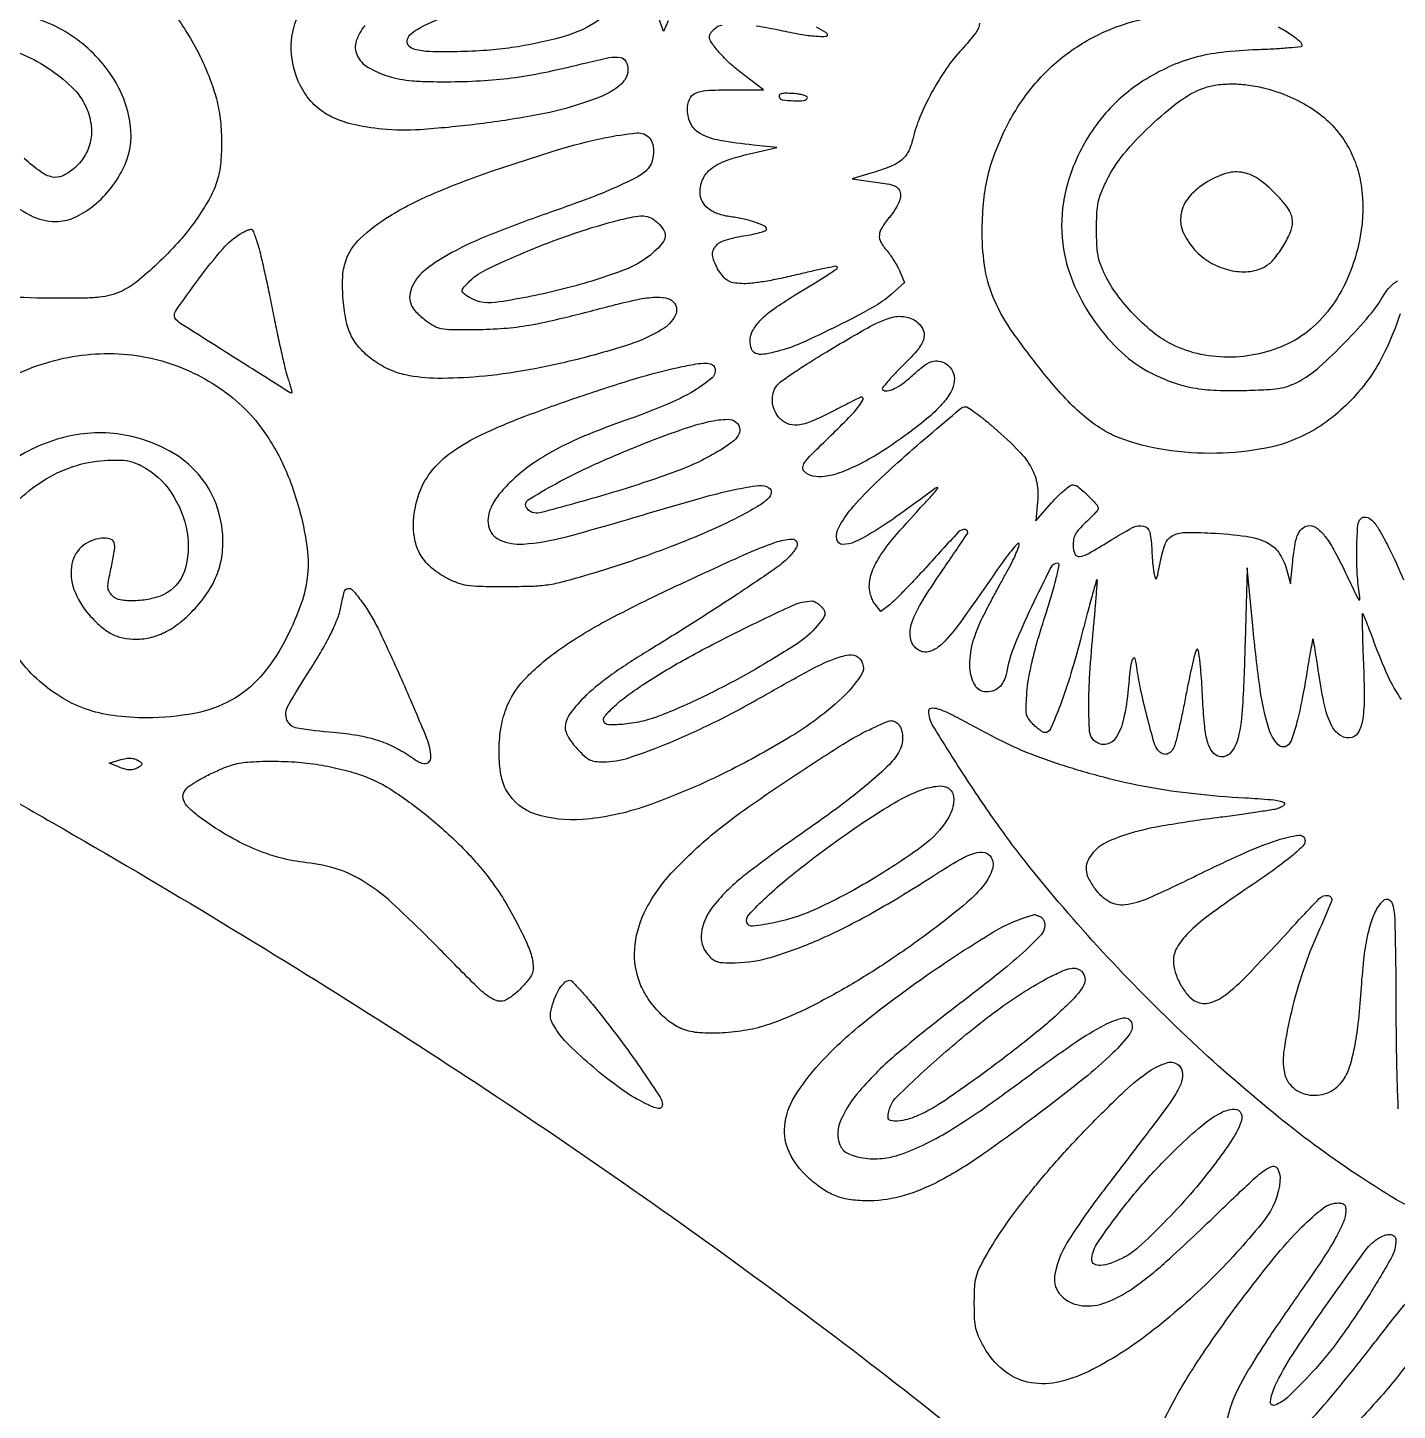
# Model space of a CAD drawing. Header units: inches. Extents: x 0 to 5940, y 0 to 4205.
# Drawn here: x 5406.85 to 5438.2, y 727.48 to 759.12 of the extents above; entities that cross this region are included whole.
import ezdxf

# ---------------------------------------------------------------- set-up
doc = ezdxf.new("R2010")
doc.units = ezdxf.units.IN
doc.header["$LTSCALE"] = 50
doc.header["$MEASUREMENT"] = 0

# ---------------------------------------------------------------- blocks, each defined once
blk = doc.blocks.new('JACZ-COO-GE-001-CAR-LOGO-R00')
at = {"color": 8}
for points in [[(4610.41, 2594.14, -0.001877), (4635.07, 2580.12, -0.011756), (4742.41, 2515.14, -0.013536), (4841.56, 2448.05, -0.014287), (4931.72, 2379.43, -0.017299), (5012.07, 2309.84, -0.009893), (5087.94, 2236.55, -0.010137), (5160.23, 2160.9, -0.01071), (5222.29, 2090.27, -0.023835), (5265.71, 2033.38, -0.024314)], [(4831.39, 2835.91), (4829.88, 2832.44), (4826.25, 2843.41, -0.011277)], [(4930.75, 2835.17, -0.143951), (4929.55, 2832.1, -0.020713), (4925.16, 2826.9, 0.035031), (4920.14, 2820.6, 0.025592), (4915.46, 2812.98, 0.025936), (4911.67, 2805.11, 0.042851), (4909.42, 2798.1, -0.059895), (4908.01, 2794.15, -0.106612), (4905.85, 2791.48, -0.07751), (4902.29, 2789.41, -0.020649), (4896.07, 2787.27), (4890.07, 2785.48), (4895.31, 2784.79, -0.007597), (4901.3, 2783.91, -0.064681), (4903.89, 2783.13, -0.165194), (4905.12, 2782, -0.124694), (4905.57, 2780.21, -0.086109), (4905.34, 2778.88, -0.031481), (4904.58, 2777.12, -0.029034), (4903.46, 2775.19, -0.02523), (4902.07, 2773.31, 0.027858), (4899.56, 2769.88, 0.124792), (4898.77, 2767.54, 0.149726), (4899.26, 2765.34, 0.046172), (4901.22, 2762.52, -0.022239), (4902.34, 2761.07, -0.01413), (4903.52, 2759.28, -0.014192), (4904.58, 2757.45, -0.025407), (4905.33, 2755.89), (4906.79, 2752.41), (4902.53, 2748.62, -0.054957), (4896.78, 2744.55, -0.010597), (4885.49, 2738.6, -0.011362), (4873.85, 2733.11, -0.0416), (4866.16, 2730.43, -0.02621), (4861.77, 2729.54, -0.13432), (4859.32, 2729.83, -0.217711), (4858.01, 2731.22, -0.081808), (4857.57, 2733.92, -0.124392), (4858.34, 2736.98, -0.065504), (4860.65, 2740.18, -0.04665), (4864.58, 2743.63, -0.020205), (4870.38, 2747.49, 0.001349), (4878.78, 2752.64, 0.009222), (4882.86, 2755.26, 0.010042), (4885.27, 2756.94, 0.460708), (4885.31, 2757.47, 0.249165), (4884.9, 2757.6, 0.001781), (4881.29, 2756.88, 0.006177), (4877.11, 2755.99, 0.003849), (4872.23, 2754.84, -0.008551), (4866.75, 2753.61, -0.011589), (4861.76, 2752.69, -0.012438), (4857.59, 2752.13, -0.043213), (4854.87, 2752.07, -0.023436), (4852.2, 2752.37, -0.082069), (4850.56, 2752.92, -0.090884), (4849.28, 2753.93, -0.032734), (4847.85, 2755.78, -0.073728), (4845.72, 2760.26, -0.223943), (4846.19, 2763.51, -0.16984), (4849.23, 2765.83, -0.041173), (4855.47, 2767.3, 0.012569), (4858.23, 2767.79, 0.019668), (4860.57, 2768.36, 0.014621), (4862.4, 2768.94, 0.290348), (4862.75, 2769.38, 0.315597), (4862.19, 2770.39, 0.028482), (4859.37, 2771.56, 0.030096), (4855.64, 2772.62, 0.021904), (4851.39, 2773.37, -0.05002), (4847.24, 2774.34, -0.086502), (4844.15, 2776.04, -0.107622), (4842.25, 2778.38, -0.11728), (4841.57, 2781.23, -0.110991), (4842.53, 2785.52, -0.122524), (4845.22, 2788.8, -0.078948), (4850.18, 2791.41, -0.024537), (4858.31, 2793.72), (4866.07, 2795.51), (4858.57, 2796.27, -0.017901), (4847.85, 2797.74, -0.079345), (4841.85, 2799.8, -0.147527), (4838.72, 2802.91, -0.124654), (4837.57, 2807.44, -0.08985), (4838.19, 2810.84, -0.195879), (4839.95, 2812.76, -0.096404), (4843.57, 2813.67, -0.013553), (4851.29, 2813.88), (4861.87, 2813.88), (4855.15, 2818.96, -0.022758), (4851.11, 2822.32, -0.028292), (4847.69, 2825.81, -0.028678), (4845.23, 2828.98, -0.150746), (4844.57, 2831.06, -0.13034), (4844.67, 2831.41, -0.023908), (4845.03, 2832, -0.024254), (4845.54, 2832.66, -0.019967), (4846.14, 2833.31, -0.163322), (4848.64, 2834.55, -0.039325)], [(4859.53, 2834.31, -0.017193), (4867.12, 2832.9, 0.010943), (4873.54, 2831.63, 0.023947), (4878.51, 2831, 0.032923), (4881.77, 2830.96, 0.569495), (4882.17, 2831.72, 0.126944), (4881.66, 2832.21, 0.002918), (4878.73, 2833.83, 0.006326)], [(4734.73, 2834.41, 0.100719), (4731.91, 2829.47, 0.19008), (4732.16, 2824.96, 0.151769), (4735.62, 2821.12, 0.059523), (4742.22, 2818.2, 0.029784), (4745.8, 2817.32, 0.023127), (4749.78, 2816.79, 0.016843), (4754.87, 2816.52, 0.006156), (4762.07, 2816.47, 0.014802), (4772.78, 2816.85, 0.018446), (4782.68, 2817.86, 0.017074), (4793.08, 2819.67, 0.010129), (4805.34, 2822.5, -0.012206), (4812.63, 2824.15, -0.091848), (4816.15, 2824.2, -0.232892), (4817.9, 2822.93, -0.122498), (4818.57, 2820.26, -0.155328), (4817.57, 2817.12, -0.088344), (4814.71, 2814.3, -0.055829), (4809.73, 2811.64, -0.020036), (4802.13, 2808.96, -0.030377), (4788.48, 2805.65, -0.013656), (4770.23, 2802.9, -0.013251), (4752.31, 2801.17, -0.04199), (4740.27, 2801.34, -0.032098), (4730.5, 2802.94, -0.066069), (4723.26, 2805.65, -0.081079), (4717.94, 2809.71, -0.075572), (4714.04, 2815.34, -0.104516), (4711.19, 2826.67, -0.12003), (4713.41, 2837.58, -0.103738)], [(4624.42, 2825.66, -0.046982), (4633.42, 2820.94, -0.047511), (4641.17, 2814.77, -0.094095), (4645.7, 2808.38, -0.071504), (4647.3, 2802.91, -0.086639), (4647.15, 2797.58, -0.088636), (4645.2, 2792.71, -0.078893), (4641.63, 2788.58, -0.073076), (4638.07, 2786.38, -0.156553), (4634.9, 2786.07, -0.104841), (4631.29, 2787.7, -0.023152), (4625.97, 2791.98, 0.016559)], [(4619.34, 2779.82, 0.064405), (4627.91, 2773.87, 0.120089), (4636.08, 2771.88, 0.103283), (4641.71, 2773.06, 0.061894), (4647.62, 2776.56, 0.056111), (4653.07, 2781.86, 0.051786), (4657.38, 2788.38, 0.157757), (4659.84, 2802.88, 0.111602), (4653.86, 2818.41, 0.099537), (4640.97, 2831.24, 0.100838), (4624.17, 2838.01, 0.062439)], [(4624.13, 2865.31, -0.028326), (4633.23, 2863.96, -0.061787), (4648.69, 2858.72, -0.060565), (4662.52, 2849.83, -0.059035), (4674.11, 2837.65, -0.053621), (4682.97, 2822.72, -0.020323), (4685.85, 2815.65, -0.032025), (4687.68, 2809.37, -0.033035), (4688.66, 2803.04, -0.023534), (4688.94, 2795.87, -0.030943), (4688.47, 2789.11, -0.053577), (4687.15, 2783.65, -0.048421), (4684.58, 2778.22, -0.020745), (4680.19, 2771.51, -0.028564), (4674.97, 2765.05, -0.020072), (4668.43, 2758.38, -0.01979), (4661.88, 2752.69, -0.060867), (4656.89, 2749.6, -0.041261), (4653.51, 2748.37, -0.043009), (4650.02, 2747.73, -0.021464), (4644.85, 2747.46, -0.00296), (4634.07, 2747.42, -0.019377), (4617.71, 2748.09, -0.0504)], [(5025.97, 2833.96, -0.030758), (5029.75, 2831.77, -0.026169), (5032.85, 2829.46, -0.223081), (5033.57, 2827.93, -0.384987), (5033.28, 2827.6, -0.002832), (5029.38, 2827.23, -0.00843), (5024.78, 2826.9, -0.005079), (5019.32, 2826.65, 0.019733), (5008.01, 2825.8, 0.037687), (4999.06, 2824.08, 0.042093), (4991.15, 2821.2, 0.032508), (4983.08, 2816.81, 0.072576), (4971.06, 2806.52, 0.068678), (4962.22, 2793.03, 0.070258), (4957.5, 2777.96, 0.082805), (4957.54, 2763.03, 0.062162), (4961.07, 2751.27, 0.050386), (4967.59, 2739.81, 0.051227), (4976.11, 2730.08, 0.071338), (4985.6, 2723.5, 0.029892), (4992.46, 2720.56, 0.041653), (4998.91, 2718.84, 0.035969), (5006.24, 2718.06, 0.015987), (5015.96, 2718.04, 0.005751), (5023.22, 2718.34, 0.033493), (5027.02, 2718.8, 0.052163), (5029.95, 2719.68, 0.027152), (5033.39, 2721.34, 0.058356), (5039.21, 2725.5, 0.015944), (5047.33, 2733.36, 0.016584), (5055.07, 2741.88, 0.043731), (5059.83, 2748.61, -0.119875), (5064.06, 2752.99, -0.587102)], [(5064.95, 2742.49, -0.031798), (5060.05, 2730.38, -0.040063), (5055.3, 2722.26, -0.03878), (5049.28, 2714.91, -0.039438), (5042.31, 2708.69, -0.045117), (5034.74, 2703.95, -0.069669), (5022.02, 2699.59, -0.043277), (5006.3, 2697.95, -0.042182), (4989.96, 2699.04, -0.053126), (4975.29, 2702.89, -0.049934), (4969.8, 2705.63, -0.033683), (4964.14, 2709.76, -0.029138), (4958.27, 2715.29, -0.019267), (4952.18, 2722.25, -0.015413), (4941.39, 2736.48, -0.049306), (4935.48, 2746.81, -0.064111), (4932.54, 2756.53, -0.041712), (4931.59, 2768.23, -0.021638), (4932.01, 2777.65, -0.032795), (4933.27, 2785.74, -0.033998), (4935.53, 2793.39, -0.025784), (4938.99, 2801.42, -0.055126), (4947.29, 2814.42, -0.059314), (4958.06, 2824.93, -0.060113), (4970.86, 2832.52, -0.059348), (4985.14, 2836.88, -0.0423)], [(4623.57, 2682.43, -0.059137), (4631.83, 2689.1, -0.058572), (4641.52, 2693.71, -0.067467), (4651.55, 2695.67, -0.01169), (4655.72, 2695.82, -0.03719), (4658.51, 2695.64, -0.048957), (4660.79, 2695.09, -0.034625), (4663.22, 2694.05, -0.128231), (4672.83, 2685.51, -0.104699), (4677.95, 2672.7, -0.121907), (4677.08, 2660.39, -0.210829), (4670.36, 2652.87, -0.057049), (4666.04, 2651.48, -0.043067), (4661.09, 2650.92, -0.043717), (4656.63, 2651.19, -0.160503), (4654.14, 2652.45, -0.068675), (4653.09, 2653.84, -0.123152), (4652.71, 2655.22, -0.053261), (4652.89, 2657.31, -0.004926), (4653.93, 2662.4, 0.013305), (4654.83, 2667.19, 0.108915), (4654.7, 2669.4, 0.240384), (4653.68, 2670.5, 0.088116), (4651.53, 2670.88, 0.166635), (4644.81, 2668.57, 0.181114), (4641.2, 2662.71, 0.138695), (4641.87, 2654.55, 0.091293), (4646.74, 2646.42, 0.03102), (4650.44, 2642.71, 0.06141), (4653.86, 2640.36, 0.069212), (4657.47, 2639.08, 0.050852), (4661.69, 2638.65, 0.063612), (4666.55, 2639.27, 0.056868), (4671.29, 2641.1, 0.051178), (4675.93, 2644.16, 0.036131), (4680.47, 2648.45, 0.040505), (4684.78, 2654.01, 0.055213), (4687.64, 2659.67, 0.057476), (4689.11, 2665.63, 0.049318), (4689.31, 2672.09, 0.083827), (4686.64, 2683.16, 0.090288), (4680.53, 2692.42, 0.085156), (4671.2, 2699.33, 0.065246), (4659.21, 2703.53, 0.107424), (4640.17, 2703.39, 0.094616), (4621.93, 2695.47, 0.098376)], [(4620.07, 2721.57, -0.03962), (4631.33, 2726.3, -0.042856), (4642.9, 2729.05, -0.043795), (4654.53, 2729.74, -0.045252), (4665.98, 2728.38, -0.044283), (4676.27, 2725.23, -0.042579), (4685.98, 2720.28, -0.04339), (4694.54, 2713.88, -0.050543), (4701.39, 2706.38, -0.025257), (4705.43, 2700.33, -0.026867), (4708.75, 2694.02, -0.025111), (4711.55, 2687.02, -0.017471), (4714.03, 2678.88, -0.033965), (4716.24, 2667.57, -0.061811), (4716.25, 2658.17, -0.060101), (4713.96, 2648.88, -0.030405), (4709, 2637.87, -0.05886), (4701.31, 2626.67, -0.086957), (4692.05, 2619.21, -0.080985), (4680.3, 2615.01, -0.044707), (4665.07, 2613.6, -0.034191), (4654.41, 2614.3, -0.0521), (4645.41, 2616.48, -0.055335), (4637.45, 2620.35, -0.045426), (4629.94, 2626.11, -0.051127), (4623.65, 2633.22, -0.05394)], [(5065.35, 2619.44, -0.048728), (5061.11, 2626.8, -0.017909), (5056.56, 2637.9, 0.002965), (5055.34, 2641.16, 0.004467), (5054.23, 2643.99, 0.001859), (5053.25, 2646.4, 0.099071), (5052.97, 2646.81, 0.670972), (5052.79, 2646.73, 0.001328), (5052.83, 2642.45, 0.004725), (5052.95, 2637.39, 0.0027), (5053.17, 2631.29, -0.009272), (5053.45, 2620.02, -0.039077), (5052.96, 2613.28, -0.07406), (5051.72, 2609.26, -0.207184), (5049.55, 2607.37, -0.217642), (5046.06, 2607.8, -0.135955), (5043.21, 2610.85, -0.065545), (5040.9, 2617.19, -0.017925), (5038.96, 2627.68, 0.001846), (5038.34, 2631.8, 0.002952), (5037.77, 2635.31, 0.000606), (5037.25, 2638.4, 0.149548), (5037.12, 2638.65, 0.609791), (5037, 2638.61, 0.000958), (5036.44, 2635.67, 0.004353), (5035.83, 2632.26, 0.00253), (5035.16, 2628.15, -0.008567), (5033.7, 2619.89, -0.013809), (5032.15, 2612.93, -0.013147), (5030.62, 2607.49, -0.097452), (5029.35, 2605.13, -0.447343), (5026.04, 2604.99, -0.119592), (5022.99, 2610.15, -0.039375), (5020.28, 2622.52, -0.009985), (5017.87, 2642.97), (5016.07, 2661.38), (5015.45, 2637.88, -0.00645), (5014.64, 2617.35, -0.042456), (5013.23, 2607.17, -0.122901), (5010.84, 2602.42, -0.28365), (5007.18, 2601.26, -0.174271), (5005.02, 2602.71, -0.086908), (5003.54, 2605.7, -0.047624), (5002.56, 2610.71, -0.01255), (5001.96, 2618.88, 0.003379), (5001.73, 2623.16, 0.003642), (5001.45, 2627.32, 0.003442), (5001.15, 2630.89, 0.017402), (5000.9, 2632.88, 0.005159), (5000.55, 2634.97, 0.155846), (5000.3, 2635.43, 0.514866), (5000.02, 2635.38, 0.019569), (4999.52, 2634.22, 0.034509), (4999.09, 2632.79, 0.002685), (4998.21, 2628.88, 0.003657), (4997.23, 2624.2, 0.002786), (4996.21, 2619.05, -0.00489), (4995.18, 2613.92, -0.006424), (4994.13, 2609.25, -0.004804), (4993.16, 2605.37, -0.059544), (4992.61, 2603.96, -0.082385), (4991.54, 2602.57, -0.154152), (4990.28, 2601.96, -0.162244), (4988.94, 2602.21, -0.093651), (4987.66, 2603.27, -0.105017), (4986.45, 2605.58, -0.005383), (4984.23, 2613.8, -0.009477), (4982.22, 2622.25, -0.020073), (4981.05, 2628.88, 0.030976), (4980.35, 2632.39, 0.696951), (4979.63, 2632.46, 0.083164), (4978.9, 2629.94, 0.006326), (4978.16, 2622.88, -0.030245), (4976.67, 2613.13, -0.094939), (4974.09, 2607.06, -0.227978), (4970.79, 2605.11, -0.220651), (4967.14, 2606.45, -0.181001), (4965.86, 2609.27, -0.016714), (4965.58, 2617.08, -0.017104), (4965.92, 2627.72, -0.007448), (4967.06, 2641.81, 0.002144), (4967.61, 2647.75, 0.003476), (4968.01, 2652.8, 0.000629), (4968.33, 2657.25, 0.217408), (4968.22, 2657.56, 0.572741), (4968.04, 2657.52, 0.000546), (4966.64, 2652.53, 0.003418), (4965.08, 2646.83, 0.00201), (4963.29, 2639.99, -0.009796), (4959.88, 2627.73, -0.017213), (4956.52, 2617.76, -0.012104), (4953.41, 2610.08, -0.29912), (4951.59, 2608.88, -0.129978), (4951, 2609.03, -0.023507), (4950.04, 2609.64, -0.023933), (4948.96, 2610.48, -0.019668), (4947.89, 2611.47, -0.044163), (4946.42, 2613.23, -0.103577), (4945.75, 2614.79, -0.059576), (4945.58, 2616.99, -0.007611), (4945.85, 2621.72, -0.024336), (4946.35, 2625.8, -0.013104), (4947.34, 2630.77, -0.011811), (4948.74, 2636.37, -0.009219), (4950.52, 2642.38, 0.002988), (4953.56, 2652.18, 0.011991), (4955.23, 2658.23, 0.010817), (4956.16, 2662.28, 0.475036), (4955.67, 2662.88, 0.283422), (4953.43, 2661.5, 0.005698), (4947.33, 2649.01, 0.012742), (4941.91, 2636.8, 0.051955), (4939.6, 2629.03, -0.047819), (4938.69, 2625.84, -0.094553), (4937.28, 2623.63, -0.113569), (4935.36, 2622.33, -0.091642), (4932.9, 2621.88, -0.26948), (4929.29, 2623.98, -0.11837), (4927.69, 2629.49, -0.07735), (4928.54, 2637.37, -0.052857), (4931.79, 2645.78, -0.002889), (4933.39, 2648.86, -0.001471), (4935.43, 2652.72, -0.001461), (4937.57, 2656.68, -0.002189), (4939.45, 2660.12, 0.009939), (4941.07, 2663.18, 0.014286), (4942.36, 2665.95, 0.010003), (4943.31, 2668.28, 0.174309), (4943.33, 2669.09, 0.56934), (4942.9, 2669.18, 0.01219), (4941.16, 2667.21, 0.015718), (4938.99, 2664.48, 0.008517), (4936.5, 2660.99, -0.004357), (4924.64, 2644.12, -0.039384), (4918.84, 2637.23, -0.121057), (4914.82, 2634.76, -0.226299), (4911.11, 2635.26, -0.193372), (4908.79, 2638.59, -0.132575), (4908.96, 2643.26, -0.062176), (4912.07, 2650.13, -0.014277), (4919.03, 2660.83, 0.004417), (4926.85, 2672.33, 0.560326), (4926.25, 2673.63, 0.239079), (4923.92, 2672.77, 0.00339), (4913.57, 2661.47, -0.004451), (4910.1, 2657.7, -0.005074), (4906.72, 2654.15, -0.004617), (4903.79, 2651.2, -0.028307), (4902.18, 2649.78), (4899.29, 2647.51), (4897.43, 2649.81, -0.058693), (4896.72, 2650.93, -0.033198), (4896.12, 2652.44, -0.032683), (4895.71, 2654.05, -0.045714), (4895.57, 2655.54, -0.09464), (4896.47, 2660.24, -0.052404), (4899.18, 2665.43, -0.032309), (4904.26, 2672.08, -0.008904), (4913.07, 2681.85, 0.004142), (4916.09, 2685.14, 0.030027), (4917.43, 2686.81, 0.689732), (4917.27, 2687.05, 0.102478), (4916.48, 2686.68, -0.004565), (4904.08, 2677.67, -0.018666), (4896.31, 2672.55, -0.02983), (4890.9, 2669.7, -0.106819), (4887.11, 2668.88, -0.377469), (4885.19, 2670.57, -0.151389), (4885.85, 2674.3, -0.058533), (4889.86, 2680.29, -0.022755), (4896.7, 2687.58, -0.010317), (4904.69, 2695.04, -0.006082), (4914.53, 2703.64, -0.001684), (4924.58, 2712.17, -0.166468), (4926.29, 2712.83, -0.159764), (4927.05, 2712.61, -0.008208), (4929.17, 2711.13, -0.012381), (4931.65, 2709.24, -0.008611), (4934.36, 2706.99, -0.017009), (4942.57, 2699.43, -0.061491), (4946.96, 2693.87, -0.090363), (4948.97, 2688.63, -0.069214), (4949.27, 2682.48), (4948.72, 2676.46), (4953.73, 2682.17, -0.016631), (4955.78, 2684.36, -0.021849), (4957.8, 2686.2, -0.020058), (4959.57, 2687.57, -0.155388), (4960.55, 2687.88, -0.174398), (4962.15, 2687.3, -0.018402), (4965.17, 2684.62, -0.017976), (4967.98, 2681.72, -0.185758), (4968.57, 2680.19, -0.182134), (4968.43, 2679.81, -0.006823), (4967.39, 2678.67, -0.011558), (4966.1, 2677.34, -0.007789), (4964.57, 2675.88, 0.020289), (4962.5, 2673.81, 0.06147), (4961.35, 2672.19, 0.077429), (4960.76, 2670.57, 0.047411), (4960.57, 2668.53, 0.105682), (4961.13, 2665.9, 0.328126), (4962.62, 2665.05, 0.100398), (4965.56, 2666.02, 0.009667), (4972.05, 2669.9, -0.017006), (4979.58, 2674.25, -0.175733), (4983.07, 2674.74, -0.297999), (4985.02, 2672.79, -0.045192), (4985.69, 2667.05, 0.010441), (4985.78, 2665.04, 0.008192), (4985.96, 2662.87, 0.008296), (4986.2, 2660.85, 0.020087), (4986.46, 2659.38, 0.037141), (4986.86, 2658.02, 0.645175), (4987.2, 2658, 0.072932), (4987.58, 2659.06, 0.00325), (4988.31, 2662.88, -0.039228), (4989.91, 2668.84, -0.17526), (4992.18, 2671.6, -0.130622), (4996.09, 2672.71, -0.018254), (5004.57, 2672.54, -0.018488), (5015.82, 2671.49, -0.078999), (5022.26, 2669.59, -0.127819), (5026.16, 2666.3, -0.087739), (5028.65, 2661.05), (5029.93, 2656.38), (5030.63, 2663.48, -0.017829), (5031.39, 2669.07, -0.068456), (5032.45, 2672.41, -0.127894), (5033.96, 2674.21, -0.155747), (5036.05, 2674.88, -0.172326), (5038.51, 2674, -0.062429), (5041.11, 2671.29, -0.037958), (5044.12, 2666.52, -0.011291), (5047.98, 2658.82, 0.001191), (5051.04, 2652.38, 0.064611), (5051.78, 2651.25, 0.732372), (5052.1, 2651.39, 0.011289), (5051.76, 2654.38, -0.023127), (5051.15, 2661.03, -0.017569), (5051.09, 2668.34, -0.011504), (5051.41, 2675.02, -0.180266), (5052.35, 2677.06, -0.240043), (5054.05, 2677.61, -0.160719), (5055.9, 2676.65, -0.063367), (5058.16, 2673.69, -0.013725), (5061.23, 2668.02, -0.021946), (5065.95, 2657.56, -0.022954)], [(5069.45, 2457.13, -0.040154), (5062.93, 2460.38, -0.009475), (5052.64, 2466.88, -0.024723), (5026.15, 2486.24, -0.017854), (4998.55, 2510.26, -0.017252), (4971.58, 2537.29, -0.018077), (4946.98, 2565.7, -0.01494), (4936.45, 2579.63, -0.010987), (4925.59, 2595.65, -0.005939), (4915.95, 2610.95, -0.138383), (4914.57, 2615.85, -0.384385), (4915.34, 2616.71, -0.100279), (4917.36, 2616.51, -0.040571), (4920.9, 2615.1, -0.009916), (4926.49, 2612.2, 0.005134), (4935.61, 2607.36, 0.013334), (4942.3, 2604.11, 0.015912), (4948.44, 2601.57, 0.010778), (4955.57, 2599.05, 0.015941), (4970.25, 2594.73, 0.018262), (4984.52, 2591.57, 0.017863), (4999.26, 2589.41, 0.014074), (5015.34, 2588.09, -0.007874), (5023.71, 2587.51, -0.058661), (5027.62, 2586.71, -0.577907), (5027.82, 2585.72, -0.115001), (5025.8, 2584.63, -0.02711), (5024.01, 2584.24, -0.002248), (5019.32, 2583.51, -0.002998), (5013.71, 2582.69, -0.002308), (5007.57, 2581.86, 0.008677), (4990.03, 2579.27, 0.028636), (4978.64, 2576.7, 0.04436), (4971.09, 2573.8, 0.112542), (4966.55, 2570.12, 0.072418), (4965.07, 2567.56, 0.117686), (4964.72, 2565.09, 0.096595), (4965.51, 2562.38, 0.03764), (4967.56, 2559.05, 0.107777), (4972.06, 2555.03, 0.162507), (4977.17, 2554.04, 0.072579), (4984.8, 2556.19, 0.00985), (4999.87, 2563.27, -0.009029), (5015.13, 2570.48, -0.027655), (5025.79, 2574.59, -0.043638), (5032.65, 2576.16, -0.455241), (5034.57, 2574.48, -0.202877), (5033.75, 2572.55, -0.021877), (5030.05, 2569.26, -0.017399), (5024.06, 2564.73, -0.004717), (5014.27, 2557.98, 0.011059), (5003.68, 2550.48, 0.03757), (4997.29, 2544.94, 0.061183), (4993.74, 2540.37, 0.136355), (4992.59, 2536.15, 0.076205), (4993.17, 2532.46, 0.049168), (4994.88, 2528.49, 0.050122), (4997.25, 2525.06, 0.10488), (4999.81, 2523.1, 0.180724), (5004.16, 2522.7, 0.096897), (5009.06, 2525.14, 0.038436), (5016.17, 2531.51, 0.005168), (5029.89, 2546.17, -0.006734), (5039.11, 2555.95, -0.240707), (5041.97, 2556.93, -0.485131), (5042.99, 2555.17, -0.010973), (5038.64, 2544.91, 0.025404), (5033.94, 2532.89, 0.021543), (5030.2, 2519.78, 0.020883), (5027.86, 2507.86, 0.084514), (5027.98, 2500.48, 0.170893), (5030.77, 2495.66, 0.147898), (5036.13, 2493.3, 0.13719), (5042.23, 2494.23, 0.14255), (5046.85, 2498.19, 0.067768), (5048.8, 2502.28, 0.028327), (5050.33, 2508.2, 0.02188), (5051.54, 2516.07, 0.010101), (5052.45, 2526.38, -0.009785), (5053.34, 2536.45, -0.023824), (5054.49, 2543.82, -0.032344), (5056, 2549.32, -0.062103), (5058.01, 2553.43, -0.059525), (5059.65, 2555.38, -0.258282), (5061.07, 2555.74, -0.238864), (5062.21, 2554.73, -0.052801), (5062.93, 2552.13, -0.034276), (5063.17, 2549.55, -0.001741), (5063.37, 2541.11, -0.002777), (5063.51, 2531.07, -0.002008), (5063.57, 2519.88, 0.003327), (5063.65, 2508.49, 0.004066), (5063.88, 2497.84, 0.003414), (5064.22, 2488.9, 0.02869)], [(5027.41, 2381.63, 0.049623), (5039.58, 2393.21, 0.01391), (5056.18, 2413.58, -0.00495), (5065.4, 2425.32, -0.015088), (5071.98, 2433.03, -0.013578), (5076.88, 2438.15, -0.285881), (5078.85, 2438.6, -0.207461), (5079.35, 2438.15, -0.047274), (5079.72, 2437.05, -0.038579), (5079.95, 2435.51, -0.022053), (5080.01, 2433.65, -0.111519), (5077.96, 2425.04, -0.032629), (5071.13, 2413.17, -0.029349), (5061.07, 2399.8, -0.021305), (5048.41, 2386.13, -0.01731)], [(4987.17, 2384.34, -0.025379), (4992.81, 2395.91, -0.022025), (5001.45, 2410.03, -0.012439), (5013.07, 2426.39, -0.009183), (5024.61, 2441.22, -0.025221), (5033.45, 2451.11, -0.033476), (5040.37, 2457.23, -0.165691), (5045.22, 2458.88, -0.052615), (5046.39, 2458.75, -0.154371), (5047.09, 2458.36, -0.144159), (5047.46, 2457.61, -0.043826), (5047.57, 2456.35, -0.101318), (5046.85, 2452.85, -0.027232), (5044.33, 2447.73, -0.018928), (5040, 2440.67, -0.005851), (5032.95, 2430.38, 0.004592), (5023.42, 2416.53, 0.013132), (5017.13, 2406.66, 0.018637), (5012.99, 2399.15, 0.041747), (5010.56, 2393.11, 0.028008), (5009.38, 2388.35, 0.070453)]]:
    blk.add_lwpolyline(points, format="xyb", dxfattribs=at)
for points in [[(4813.94, 2846.77, -0.22425), (4813.3, 2840.6, -0.121585), (4807.77, 2835.11, -0.069775), (4797.12, 2830.58, -0.027904), (4781.57, 2827.33, -0.020431), (4773.53, 2826.45, -0.012698), (4764.06, 2826.03, -0.011085), (4755.25, 2826.07, -0.061314), (4750.57, 2826.77, -0.127314), (4748.7, 2827.85, -0.231644), (4748.13, 2829.48, -0.165055), (4749.04, 2831.38, -0.067685), (4751.32, 2833.17, -0.054908), (4760.63, 2837.31, -0.007895), (4780.6, 2843.34, -0.006674), (4800.9, 2848.84, -0.077849), (4809.05, 2849.62, -0.025099), (4811.18, 2849.38, -0.091971), (4812.45, 2848.93, -0.119671), (4813.29, 2848.12, -0.057813)], [(5022.03, 2814.35, -0.080107), (5036.92, 2807.79, -0.107086), (5047.3, 2797.36, -0.106886), (5052.45, 2783.54, -0.079567), (5052.2, 2767.23, -0.048198), (5049.1, 2756.04, -0.055868), (5044.02, 2746.24, -0.05993), (5037.27, 2738.39, -0.072941), (5029.25, 2732.95, -0.057657), (5019.89, 2729.69, -0.055869), (5009.93, 2728.61, -0.056916), (5000.16, 2729.76, -0.064813), (4991.35, 2733.08, -0.050658), (4985.75, 2736.83, -0.029602), (4979.85, 2742.34, -0.029478), (4974.59, 2748.58, -0.04652), (4970.94, 2754.54, -0.021171), (4969.39, 2758.07, -0.045328), (4968.56, 2760.92, -0.037273), (4968.18, 2764.21, -0.01039), (4968.07, 2769.4, -0.010629), (4968.18, 2774.75, -0.040955), (4968.6, 2778.04, -0.046411), (4969.51, 2781.02, -0.016429), (4971.35, 2785.09, -0.059403), (4976.69, 2793.31, -0.029285), (4985.24, 2802.42, -0.029069), (4994.57, 2810.29, -0.075111), (5002.31, 2814.45, -0.052526), (5006.47, 2815.46, -0.034536), (5011.38, 2815.77, -0.032297), (5016.69, 2815.4, -0.030116)], [(4866.8, 2811.69, 0.278093), (4867.93, 2810.73, 0.032472), (4871.36, 2810.38, 0.032323), (4874.78, 2810.49, 0.317798), (4875.82, 2811.38, 0.360413), (4875.62, 2811.79, 0.038776), (4874.57, 2812.18, 0.033703), (4873.06, 2812.5, 0.019682), (4871.22, 2812.69, 0.011972), (4868.84, 2812.78, 0.059661), (4867.52, 2812.64, 0.165198), (4866.91, 2812.27, 0.259342)], [(4825.51, 2798.45, -0.120338), (4826.51, 2796.41, -0.067391), (4826.73, 2793.64, -0.0661), (4826.2, 2790.85, -0.101506), (4824.97, 2788.72, -0.090633), (4821.74, 2786.18, -0.016976), (4814.93, 2782.88, -0.01459), (4805.41, 2778.99, -0.006358), (4792.57, 2774.36, 0.011298), (4774.86, 2767.77, 0.028788), (4762.44, 2761.98, 0.03977), (4754.11, 2756.61, 0.118827), (4749.87, 2751.38, 0.077057), (4748.96, 2748.34, 0.127283), (4749.27, 2745.7, 0.101112), (4750.92, 2743.12, 0.036955), (4754.18, 2740.23, 0.038965), (4756.77, 2738.56, 0.080394), (4759.04, 2737.77, 0.040802), (4762.29, 2737.47, 0.004201), (4770, 2737.45, 0.017884), (4779, 2737.82, 0.02379), (4787.13, 2738.84, 0.016865), (4797, 2740.9, 0.004515), (4812.54, 2744.85, -0.010761), (4821.05, 2746.9, -0.035984), (4826.72, 2747.72, -0.058161), (4830.59, 2747.54, -0.157271), (4833, 2746.31, -0.326181), (4833.68, 2741.96, -0.139158), (4829.43, 2737.42, -0.056944), (4819.1, 2732.71, -0.017059), (4802.46, 2727.92, -0.017418), (4786.33, 2724.46, -0.021608), (4771.12, 2722.42, -0.023892), (4757.8, 2721.86, -0.051492), (4747.6, 2722.96, -0.053437), (4742.52, 2724.64, -0.046519), (4737.66, 2727.41, -0.047787), (4733.53, 2730.93, -0.066611), (4730.64, 2734.84, -0.07349), (4728.8, 2739.79, -0.030938), (4727.75, 2746.83, -0.030982), (4727.58, 2753.98, -0.070299), (4728.54, 2759.28, -0.125966), (4733.13, 2766.45, -0.049949), (4742.49, 2773.59, -0.037572), (4756.33, 2780.72, -0.017857), (4775.07, 2787.89, -0.008022), (4796.07, 2794.7, -0.022774), (4810.97, 2798.53, -0.027068), (4821.41, 2800.13, -0.249011)], [(5003.53, 2784.63, 0.077575), (4997.63, 2779.75, 0.142514), (4995, 2774.16, 0.148868), (4995.82, 2768.2, 0.087399), (4999.97, 2762.24, 0.071058), (5004.87, 2758.54, 0.070271), (5010.63, 2756.35, 0.074667), (5016.44, 2755.91, 0.101177), (5021.49, 2757.34, 0.095888), (5024.39, 2759.63, 0.037319), (5027.45, 2763.76, 0.03717), (5029.84, 2768.27, 0.103707), (5030.57, 2771.76, 0.069067), (5030.32, 2773.56, 0.059506), (5029.58, 2775.32, 0.04327), (5028.23, 2777.31, 0.01637), (5026.02, 2779.83, 0.043677), (5020.16, 2785.09, 0.108953), (5014.95, 2787.46, 0.123176), (5009.64, 2787.28, 0.064362)], [(4700.9, 2763.16, -0.011478), (4701.71, 2759.96, -0.002623), (4702.93, 2754.52, -0.002712), (4704.27, 2748.24, -0.002639), (4705.56, 2741.88, 0.003451), (4706.83, 2735.62, 0.003905), (4708.14, 2729.63, 0.003566), (4709.33, 2724.56, 0.021404), (4710.08, 2721.96, -0.006271), (4710.63, 2720.25, -0.009924), (4711.06, 2718.77, -0.0043), (4711.38, 2717.51, -0.26314), (4711.32, 2717.29, -0.349783), (4710.83, 2717.24, -0.000112), (4693.29, 2728.32, -0.000485), (4676.52, 2738.93, -0.05505), (4674.48, 2740.57, -0.361667), (4674.24, 2743.21, -0.009392), (4681.65, 2753.56, -0.016794), (4689.43, 2763.29, -0.079405), (4694.85, 2767.9, -0.018467), (4696.08, 2768.59, -0.026021), (4697.22, 2769.1, -0.024467), (4698.18, 2769.42, -0.209012), (4698.61, 2769.35, -0.15914), (4698.94, 2768.96, -0.00796), (4699.56, 2767.36, -0.012143), (4700.23, 2765.4, -0.008431)], [(4828.12, 2771.42, -0.051675), (4829.88, 2769.26, -0.143164), (4830.44, 2767.4, -0.145711), (4829.91, 2765.55, -0.054233), (4828.2, 2763.41, -0.108235), (4817.13, 2756.32, -0.027991), (4796.75, 2750.06, -0.02434), (4776.17, 2746.03, -0.196534), (4767.01, 2748.3, -0.032504), (4765.88, 2749.24, -0.240202), (4765.66, 2749.88, -0.1458), (4766, 2750.64, -0.010393), (4767.56, 2752.36, -0.091848), (4773, 2756.36, -0.013089), (4785.68, 2762.09, -0.015548), (4800.21, 2767.67, -0.019215), (4814.07, 2771.91, -0.011244), (4820.16, 2773.38, -0.062284), (4823.5, 2773.68, -0.110848), (4825.87, 2773.06, -0.077374)], [(4911.09, 2739.61, -0.132606), (4912.85, 2737.02, -0.174904), (4912.82, 2734.18, -0.089897), (4910.68, 2730.6, -0.019885), (4905.75, 2725.39, 0.009522), (4903.27, 2722.88, 0.015796), (4901.29, 2720.66, 0.009608), (4899.78, 2718.79, 0.377369), (4899.82, 2718.3, 0.24456), (4901.22, 2717.86, 0.06642), (4903.5, 2718.58, 0.049397), (4906.31, 2720.26, 0.028493), (4909.34, 2722.77, -0.022336), (4912.93, 2725.84, -0.08362), (4915.53, 2727.24, -0.13145), (4917.79, 2727.39, -0.096517), (4920.12, 2726.44, -0.137921), (4922.14, 2724.11, -0.136902), (4922.67, 2721.07, -0.103066), (4921.53, 2717.49, -0.054875), (4918.82, 2713.71, -0.036515), (4913.86, 2708.93, -0.016489), (4906.72, 2703.39, -0.016438), (4898.94, 2698.14, -0.025581), (4891.88, 2694.19, -0.02713), (4886.05, 2691.69, -0.057456), (4881.28, 2690.54, -0.080783), (4877.56, 2690.69, -0.147025), (4874.9, 2692.12, -0.213846), (4874.39, 2693.46, -0.144837), (4874.95, 2695.02, -0.038956), (4877.11, 2697.54, -0.003097), (4883.38, 2703.7, 0.006328), (4889.07, 2709.35, 0.026055), (4892.28, 2712.99, 0.064039), (4893.56, 2715.11, 0.541851), (4893.06, 2715.88, 0.114841), (4892.69, 2715.79, 0.001098), (4890.19, 2714.56, 0.00359), (4887.32, 2713.1, 0.002308), (4884.02, 2711.38, -0.020472), (4877.27, 2708.17, -0.074266), (4872.69, 2706.97, -0.126847), (4869.33, 2707.46, -0.127314), (4866.64, 2709.51, -0.071862), (4865.24, 2711.94, -0.079897), (4864.65, 2714.57, -0.082854), (4864.93, 2717.18, -0.085457), (4866.03, 2719.52, -0.084446), (4867.2, 2720.71, -0.005795), (4871.07, 2723.41, -0.008139), (4875.79, 2726.53, -0.006018), (4881.11, 2729.83, -0.006951), (4895.09, 2738, -0.049985), (4902.22, 2741.15, -0.11928), (4906.98, 2741.52, -0.138603)], [(4846.22, 2725.34, -0.312156), (4845.43, 2722.07, -0.048108), (4839.74, 2717.92, -0.035245), (4830.49, 2713.29, -0.015116), (4817.57, 2708.37, 0.013719), (4805.95, 2703.99, 0.022938), (4796.47, 2699.6, 0.027101), (4788.75, 2695.03, 0.038939), (4782.5, 2690.12, 0.02665), (4778.2, 2685.72, 0.0546), (4775.43, 2681.77, 0.072437), (4774.08, 2678.16, 0.107685), (4774.09, 2674.8, 0.239408), (4777.78, 2670.29, 0.122327), (4785.17, 2669.01, 0.047279), (4798.55, 2671.26, 0.007939), (4823.57, 2678.38, -0.004351), (4841.37, 2683.58, -0.016207), (4852.7, 2686.39, -0.020438), (4860.31, 2687.7, -0.181164), (4863.57, 2686.94, -0.291032), (4864.26, 2685.38, -0.167592), (4863.27, 2683.5, -0.057148), (4859.95, 2681.01, -0.011987), (4853.57, 2677.49, -0.018186), (4844.11, 2672.99, -0.010285), (4832.36, 2668.2, -0.0097), (4819.36, 2663.5, -0.009422), (4806.07, 2659.26, -0.007105), (4797.99, 2656.97, -0.029067), (4793, 2655.94, -0.029166), (4787.93, 2655.5, -0.007187), (4779.57, 2655.38, -0.004362), (4771.22, 2655.45, -0.032255), (4767.26, 2655.78, -0.05593), (4764.31, 2656.56, -0.028792), (4760.82, 2658.14, -0.052617), (4755.96, 2661.4, -0.080045), (4752.63, 2665.23, -0.082734), (4750.74, 2669.81, -0.060236), (4750.16, 2675.31, -0.074584), (4751.63, 2684.2, -0.085335), (4755.63, 2691.82, -0.075438), (4762.4, 2698.36, -0.044587), (4772.13, 2704.02, -0.018802), (4785.47, 2709.67, -0.008665), (4803.22, 2716.06, -0.008639), (4821.08, 2721.81, -0.020042), (4834.7, 2725.34, -0.008828), (4840.24, 2726.44, -0.044512), (4843.38, 2726.72, -0.096716), (4845.23, 2726.36, -0.207697)], [(4853.53, 2707.43, -0.162432), (4854.25, 2705.57, -0.155942), (4853.73, 2703.63, -0.087021), (4851.76, 2701.48, -0.027147), (4848.13, 2699, -0.048027), (4834.06, 2692.23, -0.016463), (4812.57, 2685.11, -0.007983), (4790.51, 2678.98, -0.329268), (4786.17, 2680.71, -0.412113), (4786.72, 2683.07, -0.014641), (4795.54, 2688.25, -0.019409), (4807.35, 2694.15, -0.011209), (4821.97, 2700.37, -0.009122), (4835.41, 2705.45, -0.030837), (4844.42, 2708.06, -0.04783), (4850.46, 2708.81, -0.230674)], [(4872.57, 2668.98, -0.125735), (4872.33, 2668.04, -0.031163), (4871.47, 2666.67, -0.0299), (4870.26, 2665.19, -0.026093), (4868.82, 2663.78, -0.031821), (4864.06, 2660.11, -0.003179), (4852.1, 2652.12, -0.004243), (4838.5, 2643.34, -0.004727), (4825.23, 2635.1, 0.015967), (4813.54, 2627.48, 0.035376), (4805.28, 2620.78, 0.047248), (4800.13, 2614.97, 0.158946), (4798.57, 2610.19, 0.100701), (4798.82, 2608.97, 0.033034), (4799.65, 2607.31, 0.030108), (4800.89, 2605.48, 0.024182), (4802.42, 2603.67, 0.018464), (4804.71, 2601.39, 0.070734), (4806.36, 2600.25, 0.083759), (4808.12, 2599.71, 0.03246), (4810.67, 2599.55, 0.079753), (4818.91, 2600.87, 0.018909), (4832, 2605.74, 0.018199), (4847.34, 2612.79, 0.013912), (4863.6, 2621.56, -0.006435), (4876.43, 2628.73, -0.030018), (4884.1, 2632.32, -0.055505), (4889.09, 2633.68, -0.215171), (4892.11, 2632.84, -0.388395), (4892.91, 2627.08, -0.064333), (4884.71, 2617.96, -0.04209), (4869.68, 2607.09, -0.02107), (4849.07, 2595.85, -0.030103), (4824.27, 2585.44, -0.064738), (4804.03, 2581.17, -0.097479), (4789.06, 2582.91, -0.188519), (4779.86, 2590.4, -0.087724), (4778.07, 2595.45, -0.039809), (4777.46, 2602.46, -0.038773), (4778, 2609.93, -0.052342), (4779.7, 2616.49, -0.099028), (4785.31, 2625.54, -0.048242), (4795.57, 2634.56, -0.034031), (4811.18, 2644.28, -0.013228), (4833.95, 2655.64, -0.002831), (4855.54, 2665.56, -0.023054), (4865.64, 2669.57, -0.067246), (4870.83, 2670.62, -0.4331)], [(4733.7, 2650.63, -0.047276), (4738.87, 2642.05, -0.008247), (4746.78, 2624.86, -0.005721), (4754.35, 2607.12, -0.098276), (4755.57, 2600.95, -0.162595), (4755.1, 2599.53, -0.233863), (4753.93, 2598.95, -0.119365), (4752.03, 2599.39, -0.037688), (4749.52, 2600.91, 0.036783), (4744.26, 2604.11, 0.040484), (4738.74, 2606.38, 0.036143), (4732.41, 2607.91, 0.021068), (4724.66, 2608.87, -0.019803), (4713.02, 2610.28, -0.26621), (4709.81, 2612.89, -0.224718), (4710.13, 2617.32, -0.014528), (4716.99, 2628.67, 0.010961), (4720.96, 2635.15, 0.018677), (4723.96, 2640.74, 0.022402), (4726.03, 2645.52, 0.04641), (4727.12, 2649.43, -0.020842), (4728.1, 2653.81, -0.289984), (4729.24, 2654.86, -0.26612), (4730.75, 2654.32, -0.018341)], [(4880, 2649.31, -0.053575), (4881.17, 2647.85, -0.184321), (4881.41, 2646.69, -0.118958), (4880.85, 2645.34, -0.017027), (4878.99, 2642.97, -0.073688), (4872.51, 2637.23, -0.014194), (4859.11, 2629.04, -0.01569), (4843.71, 2620.85, -0.020239), (4829.07, 2614.36, -0.035058), (4823.41, 2612.57, -0.033715), (4817.49, 2611.56, -0.030365), (4812.47, 2611.36, -0.31334), (4810.88, 2612.51, -0.2671), (4811.18, 2614.11, -0.027809), (4813.94, 2617, -0.027332), (4818, 2620.4, -0.015322), (4823.28, 2624.11, -0.01954), (4836.93, 2632.33, -0.01076), (4854.22, 2641.37, -0.006687), (4871.05, 2649.43, -0.104258), (4877.25, 2650.86, -0.097453), (4877.81, 2650.76, -0.035679), (4878.54, 2650.41, -0.033724), (4879.31, 2649.91, -0.034315)], [(4904.24, 2612.1, -0.149312), (4905.48, 2610.65, -0.075064), (4906.11, 2608.31, -0.068599), (4906.04, 2605.63, -0.078906), (4905.24, 2603.2, -0.078176), (4901.96, 2598.73, -0.019865), (4895.3, 2592.64, -0.016626), (4885.95, 2585.25, -0.008098), (4873.57, 2576.42, 0.015816), (4855.26, 2562.94, 0.06154), (4845.37, 2552.97, 0.129263), (4842, 2545.02, 0.217003), (4843.98, 2538.18, 0.04183), (4845.57, 2536.63, 0.09884), (4847.02, 2535.84, 0.067137), (4848.99, 2535.51, 0.01199), (4852.73, 2535.49, 0.068629), (4864.49, 2537.31, 0.030756), (4879.21, 2542.73, 0.025368), (4896.53, 2551.41, 0.014653), (4916.47, 2563.5, -0.012345), (4924.35, 2568.32, -0.056658), (4929.25, 2570.46, -0.128388), (4932.41, 2570.6, -0.220215), (4934.48, 2569.04, -0.206193), (4934.81, 2565.19, -0.086621), (4932.29, 2560.52, -0.049074), (4926.66, 2554.66, -0.014956), (4917.07, 2546.95, -0.013684), (4902.58, 2536.61, -0.016398), (4888.37, 2527.71, -0.017931), (4875.12, 2520.62, -0.030851), (4863.57, 2515.83, -0.038587), (4856.51, 2513.99, -0.030797), (4848.7, 2513.08, -0.03167), (4841.4, 2513.14, -0.073279), (4836.06, 2514.33, -0.073119), (4831.86, 2516.68, -0.046241), (4827.74, 2520.51, -0.045118), (4824.27, 2525.18, -0.057104), (4822.01, 2530.06, -0.109902), (4820.87, 2541.26, -0.091951), (4824.41, 2552.7, -0.069026), (4833.01, 2564.7, -0.032724), (4847.02, 2577.64, -0.017767), (4857.08, 2585.2, -0.006046), (4872.2, 2595.48, -0.005322), (4887.25, 2605.23, -0.030493), (4895.58, 2609.81, -0.002513), (4900.36, 2612.04, -0.043203), (4901.98, 2612.62, -0.130016), (4903.06, 2612.62, -0.07728)], [(4662.57, 2599.86, -0.02521), (4663.38, 2599.27, -0.226004), (4663.57, 2598.88, -0.226004), (4663.38, 2598.49, -0.02521), (4662.57, 2597.89, -0.059143), (4661.14, 2597.18, -0.091076), (4659.78, 2596.96, -0.06938), (4658.17, 2597.21, -0.022279), (4655.88, 2598.02), (4653.07, 2599.16), (4655.57, 2599.92, -0.021452), (4657.97, 2600.54, -0.054383), (4659.76, 2600.72, -0.072308), (4661.22, 2600.49, -0.071165)], [(4721.07, 2598.47, -0.010831), (4724.51, 2597.78, -0.00831), (4728.24, 2596.89, -0.008414), (4731.71, 2595.95, -0.019676), (4734.25, 2595.09, -0.055028), (4743.82, 2590.2, -0.026029), (4754.99, 2581.97, -0.025478), (4765.87, 2572.07, -0.03341), (4774.67, 2561.93, -0.025397), (4779.02, 2555.54, -0.017382), (4783.32, 2547.89, -0.016561), (4786.8, 2540.57, -0.063108), (4788.21, 2535.73, -0.0446), (4788.37, 2533.54, -0.099779), (4788.01, 2531.93, -0.06871), (4786.95, 2530.22, -0.013253), (4784.56, 2527.48, -0.073356), (4779.94, 2523.75, -0.248559), (4776.19, 2523.58, -0.084059), (4771.35, 2526.95, -0.0049), (4758.58, 2539.75, 0.011295), (4744.44, 2553.56, 0.043681), (4734.8, 2561.11, 0.065275), (4726.14, 2565.25, 0.053009), (4716.06, 2567.4, -0.040205), (4707.59, 2568.98, -0.034879), (4699.05, 2571.94, -0.032562), (4690.46, 2576.3, -0.026111), (4681.82, 2582.04, -0.033103), (4678.39, 2584.97, -0.112096), (4676.79, 2587.42, -0.188057), (4676.83, 2589.57, -0.128616), (4678.32, 2591.54, -0.035255), (4680.93, 2593.32, -0.015146), (4684.64, 2595.33, -0.015175), (4688.6, 2597.18, -0.024858), (4692.07, 2598.48, -0.05804), (4697.2, 2599.47, -0.018868), (4704.94, 2599.76, -0.018977), (4713.38, 2599.44, -0.024507)], [(4921.37, 2590.68, -0.137549), (4922.31, 2589, -0.08243), (4922.48, 2586.71, -0.067654), (4921.87, 2584.05, -0.048295), (4920.52, 2581.3, -0.09616), (4912.72, 2572.84, -0.023309), (4896.81, 2562.26, -0.024746), (4879.42, 2552.96, -0.059074), (4865.55, 2548.31, -0.021014), (4858.41, 2547.13, -0.358843), (4856.55, 2548.32, -0.274151), (4857.1, 2550.8, -0.015657), (4862.87, 2556.55, -0.017103), (4869.46, 2562.3, -0.008664), (4878.12, 2569.11, -0.008387), (4887.63, 2576.08, -0.009662), (4896.94, 2582.39, -0.01849), (4905.84, 2587.72, -0.04398), (4912.89, 2590.83, -0.064658), (4918.15, 2591.88, -0.216849)], [(4949.99, 2550.27, -0.110282), (4950.59, 2549.87, -0.066241), (4951.11, 2549.17, -0.061353), (4951.45, 2548.3, -0.063925), (4951.57, 2547.38, -0.187879), (4950.46, 2544.53, -0.020181), (4945.36, 2539.41, -0.017981), (4937.52, 2532.65, -0.006302), (4925.79, 2523.49, 0.011555), (4904.69, 2506.67, 0.04115), (4892.4, 2494.55, 0.071962), (4886.41, 2485.12, 0.199856), (4886.19, 2477.42, 0.191354), (4888.65, 2474.75, 0.073906), (4893.55, 2473.24, 0.063055), (4899.64, 2473.07, 0.059793), (4905.69, 2474.42, 0.031196), (4913.68, 2477.79, 0.022352), (4922.16, 2482.51, 0.015989), (4932.59, 2489.4, 0.00568), (4947.07, 2499.89, -0.008433), (4961.21, 2510.02, -0.031868), (4970.53, 2515.62, -0.058999), (4976.52, 2517.87, -0.378132), (4979.16, 2516.49, -0.260255), (4978.63, 2512.78, -0.035977), (4973.28, 2506.73, -0.025218), (4963.93, 2498.46, -0.007195), (4948.62, 2486.58, -0.010762), (4929.62, 2472.91, -0.034598), (4916.21, 2465, -0.051728), (4905.23, 2460.86, -0.06719), (4894.57, 2459.54, -0.035277), (4889.07, 2459.99, -0.058042), (4884.57, 2461.23, -0.057037), (4880.42, 2463.48, -0.032798), (4875.98, 2467.05, -0.093737), (4870.1, 2474.95, -0.139336), (4868.59, 2483.38, -0.112417), (4871.71, 2492.68, -0.04853), (4879.61, 2503.18, -0.038541), (4893.8, 2516.45, -0.017002), (4914.4, 2531.82, -0.015476), (4935.16, 2545.3, -0.072578), (4948.24, 2550.83, -0.138113), (4948.36, 2550.83, -0.004393), (4948.82, 2550.69, -0.008207), (4949.37, 2550.5, -0.005568)], [(4963.37, 2532.68, -0.165061), (4964.35, 2530.69, -0.146096), (4963.98, 2528.4, -0.072357), (4961.99, 2525.44, -0.01717), (4957.82, 2521.17, -0.022081), (4947.64, 2512.24, -0.010031), (4933.61, 2501.45, -0.009026), (4919.72, 2491.59, -0.043345), (4911.27, 2486.83, -0.035525), (4907.8, 2485.54, -0.053049), (4904.61, 2484.97, -0.076968), (4902.34, 2485.15, -0.347742), (4901.57, 2486.13, -0.201898), (4904.43, 2492.85, -0.0138), (4919.99, 2507.16, -0.0206), (4937.47, 2521.13, -0.037289), (4952.99, 2530.84, -0.015389), (4957.14, 2532.86, -0.061832), (4959.83, 2533.69, -0.111029), (4961.78, 2533.6, -0.130428)], [(4809.78, 2519.13, -0.00847), (4816.84, 2509.94, -0.009365), (4823.34, 2500.81, -0.004766), (4828.87, 2492.57, -0.146371), (4829.57, 2490.23, -0.203372), (4829.18, 2489.3, -0.227284), (4828.26, 2488.99, -0.074088), (4826.49, 2489.49, -0.01227), (4823.28, 2491.02, -0.039931), (4816.15, 2495.39, -0.018114), (4807.54, 2502.17, -0.017332), (4799.68, 2509.3, -0.061386), (4795.43, 2514.61, -0.024796), (4794.28, 2516.69, -0.084547), (4793.85, 2518.16, -0.080303), (4793.92, 2519.74, -0.020997), (4794.54, 2522.21, -0.033421), (4795.67, 2525.27, -0.050776), (4797.08, 2527.72, -0.063461), (4798.6, 2529.35, -0.175068), (4800.06, 2529.88, -0.207194), (4800.77, 2529.57, -0.004576), (4803.4, 2526.72, -0.009621), (4806.42, 2523.25, -0.006259)], [(4994.37, 2502.68, -0.186797), (4995.51, 2500.1, -0.113208), (4994.91, 2496.77, -0.051709), (4992.21, 2491.91, -0.010213), (4986.32, 2483.86, -0.000014), (4982.21, 2478.48, -0.000009), (4977.51, 2472.32, -0.000009), (4972.96, 2466.35, -0.000018), (4969.33, 2461.6, 0.023327), (4958.63, 2446.13, 0.099538), (4954.69, 2435.67, 0.240689), (4956.73, 2429.33, 0.17474), (4963.54, 2426.11, 0.114552), (4970.99, 2427.1, 0.060807), (4979.27, 2431.43, 0.03389), (4990.29, 2440.18, 0.007683), (5007.69, 2456.53, -0.005983), (5018.82, 2467.06, -0.071462), (5023.69, 2470.41, -0.417246), (5025.89, 2469.65, -0.134679), (5026.58, 2465.89, -0.148217), (5021.61, 2453.45, -0.028418), (5005.2, 2435.15, -0.030944), (4985.05, 2417.43, -0.048791), (4965.57, 2405.17, -0.066747), (4955.29, 2401.64, -0.106529), (4946.04, 2401.77, -0.116692), (4938.24, 2405.63, -0.091562), (4932.18, 2412.88, -0.020892), (4930.45, 2416.26, -0.053102), (4929.57, 2418.86, -0.043868), (4929.18, 2421.88, -0.010742), (4929.07, 2426.88, -0.011362), (4929.19, 2432.1, -0.050125), (4929.63, 2435.13, -0.053044), (4930.66, 2437.94, -0.013709), (4932.92, 2442.21, -0.025156), (4938.57, 2451.17, -0.014628), (4946.19, 2461.36, -0.013461), (4955.27, 2472.17, -0.01151), (4965.4, 2483.07, -0.010499), (4977.12, 2494.63, -0.040595), (4985.09, 2501.02, -0.078514), (4990.67, 2503.63, -0.273242)], [(5014.24, 2487.29, -0.172029), (5014.3, 2485.12, -0.04417), (5012.9, 2481.85, -0.029379), (5010.14, 2477.34, -0.009167), (5005.48, 2470.92, -0.017511), (4998.01, 2461.7, -0.015067), (4989.55, 2452.55, -0.014024), (4981.58, 2444.86, -0.06751), (4976.4, 2441.29, -0.029969), (4972.46, 2439.59, -0.070484), (4969.33, 2438.92, -0.136985), (4967.36, 2439.33, -0.281777), (4966.58, 2440.63, -0.146148), (4968.09, 2445.61, -0.016099), (4975.07, 2455.44, -0.019558), (4984, 2466.29, -0.01896), (4993.84, 2476.52, -0.017704), (5001.74, 2483.62, -0.052772), (5007.78, 2487.67, -0.109523), (5011.91, 2488.8, -0.324065)], [(5063.57, 2447.1, -0.129737), (5062.03, 2441.27, -0.011958), (5054.29, 2428.35, -0.016579), (5045.28, 2415.11, -0.029185), (5036.88, 2404.9, -0.013878), (5029.3, 2397.15, -0.102207), (5024.95, 2394.39, -0.573124), (5023.5, 2395.56, -0.0721), (5024.96, 2400.4, -0.035971), (5030.66, 2410.59, -0.007951), (5041.92, 2427.14, -0.004739), (5053.9, 2443.81, -0.103037), (5058.35, 2447.81, -0.058429), (5060.28, 2448.66, -0.107892), (5061.98, 2448.79, -0.168128), (5063.12, 2448.22, -0.194614)]]:
    blk.add_lwpolyline(points, format="xyb", close=True, dxfattribs=at)

msp = doc.modelspace()

# ---------------------------------------------------------------- block references
at = {"xscale": 0.07174195398747743, "yscale": 0.07174195398747743, "zscale": 0.07174195398747743}
msp.add_blockref('JACZ-COO-GE-001-CAR-LOGO-R00', (5074.895, 555.821), dxfattribs=at)

doc.saveas('drawing.dxf')
